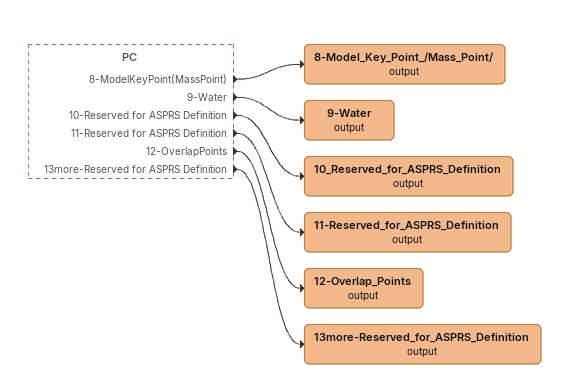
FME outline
PC [outside]
    8-ModelKeyPoint(MassPoint) -> 8-Model_Key_Point_/Mass_Point/ (output)
    9-Water -> 9-Water (output)
    10-Reserved for ASPRS Definition -> 10_Reserved_for_ASPRS_Definition (output)
    11-Reserved for ASPRS Definition -> 11-Reserved_for_ASPRS_Definition (output)
    12-OverlapPoints -> 12-Overlap_Points (output)
    13more-Reserved for ASPRS Definition -> 13more-Reserved_for_ASPRS_Definition (output)
8-Model_Key_Point_/Mass_Point/ (output)
9-Water (output)
10_Reserved_for_ASPRS_Definition (output)
11-Reserved_for_ASPRS_Definition (output)
12-Overlap_Points (output)
13more-Reserved_for_ASPRS_Definition (output)
